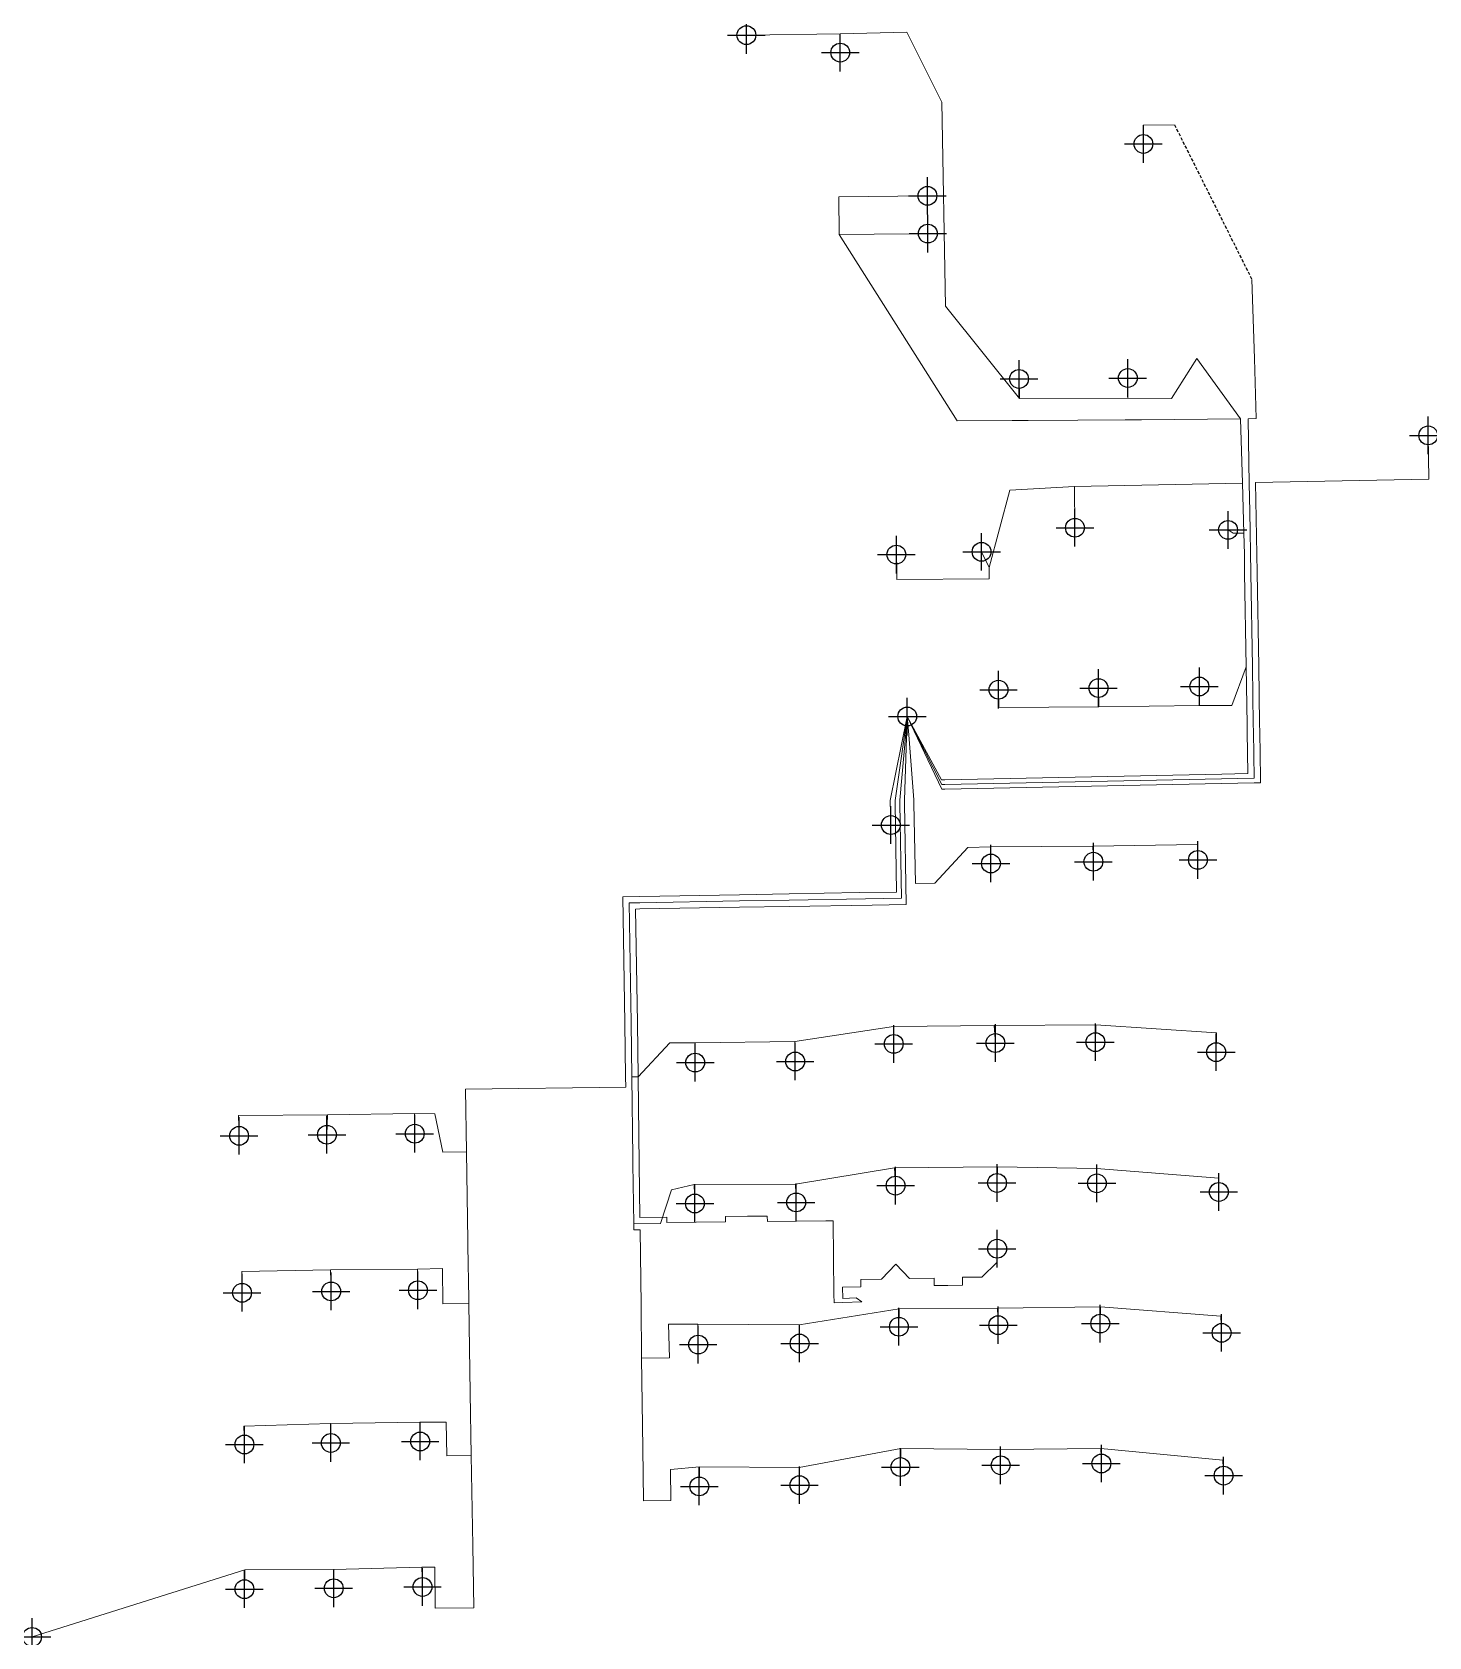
# Model space of a CAD drawing. Header units: millimetres. Extents: x 3 to 226, y 3 to 259.
import ezdxf

# ---------------------------------------------------------------- set-up
doc = ezdxf.new("R2010")
doc.units = ezdxf.units.MM
doc.header["$PDMODE"] = 34
doc.header["$PDSIZE"] = 3
doc.linetypes.add('DASHED', pattern=[0.75, 0.5, -0.25])
for name, color, linetype in [('Cargas3f', 5, 'Continuous'), ('CT', 1, 'Continuous'), ('UFD TRAMOS BT AEREOS', 4, 'Continuous'), ('UFD TRAMOS BT SUBTERRANEOS', 3, 'DASHED')]:
    doc.layers.add(name, color=color, linetype=linetype)

msp = doc.modelspace()

# ---------------------------------------------------------------- linework, layer by layer
at = {"layer": 'Cargas3f'}
for p in [(117, 258.64), (131.98, 255.85), (180.36, 241.27), (145.89, 232.99), (145.96, 226.97), (160.51, 203.77), (177.87, 203.92), (225.82, 194.76), (169.44, 180.02), (193.87, 179.68), (140.93, 175.74), (154.53, 176.18), (157.23, 154.17), (173.2, 154.43), (189.29, 154.69), (140.05, 132.57), (156.03, 126.44), (172.38, 126.72), (189.06, 127.01), (140.52, 97.64), (156.74, 97.78), (172.7, 97.92), (124.78, 94.83), (191.98, 96.32), (108.83, 94.66), (36.04, 82.97), (50.06, 83.14), (64.07, 83.31), (140.81, 75.02), (157, 75.45), (172.94, 75.39), (108.78, 72.17), (124.94, 72.34), (192.4, 74.01), (157.02, 64.96), (36.51, 57.92), (50.73, 58.14), (64.57, 58.33), (141.34, 52.5), (157.19, 52.75), (173.48, 53.01), (192.85, 51.53), (109.3, 49.66), (125.5, 49.83), (36.89, 33.71), (50.68, 33.95), (64.93, 34.19), (141.58, 30.11), (157.58, 30.39), (173.65, 30.67), (193.16, 28.74), (109.48, 27.02), (125.47, 27.22), (36.89, 10.62), (51.14, 10.76), (65.31, 10.97), (3, 3)]:
    msp.add_point(p, dxfattribs=at)
at = {"layer": 'CT'}
msp.add_point((142.67, 149.89), dxfattribs=at)
at = {"layer": 'UFD TRAMOS BT AEREOS', "color": 4, "linetype": 'Continuous', "lineweight": 13}
for p, q in [((131.94, 258.87), (117, 258.64)), ((142.59, 259.13), (131.94, 258.87)), ((131.94, 258.87), (131.98, 255.85)), ((148.17, 247.92), (142.59, 259.13)), ((148.75, 215.41), (148.17, 247.92)), ((160.56, 200.63), (148.75, 215.41)), ((188.89, 207.01), (184.86, 200.63)), ((160.56, 200.63), (160.51, 203.77)), ((177.87, 200.69), (177.87, 203.92)), ((177.87, 200.69), (160.56, 200.63)), ((184.86, 200.63), (177.87, 200.69)), ((140.99, 173.28), (140.93, 175.74)), ((196.76, 157.82), (194.47, 151.63)), ((157.29, 151.31), (157.23, 154.17)), ((173.27, 151.43), (173.2, 154.43)), ((189.3, 151.63), (189.29, 154.69)), ((173.27, 151.43), (157.29, 151.31)), ((189.3, 151.63), (173.27, 151.43)), ((194.47, 151.63), (189.3, 151.63)), ((147.05, 123.28), (152.34, 128.99)), ((152.34, 128.99), (156.01, 129.1)), ((156.01, 129.1), (172.31, 129.19)), ((156.01, 129.1), (156.03, 126.44)), ((172.31, 129.19), (189.01, 129.48)), ((172.31, 129.19), (172.38, 126.72)), ((189.01, 129.48), (189.06, 127.01)), ((124.71, 98.02), (140.5, 100.4)), ((140.5, 100.4), (156.55, 100.57)), ((140.5, 100.4), (140.52, 97.64)), ((156.55, 100.57), (172.75, 100.7)), ((156.55, 100.57), (156.74, 97.78)), ((172.75, 100.7), (172.7, 97.92)), ((172.75, 100.7), (192.01, 99.4)), ((99.72, 92.41), (104.8, 97.81)), ((104.8, 97.81), (108.82, 97.81)), ((108.82, 97.81), (124.71, 98.02)), ((108.82, 97.81), (108.83, 94.66)), ((124.71, 98.02), (124.78, 94.83)), ((192.01, 99.4), (191.98, 96.32)), ((50.14, 86.31), (35.96, 86.23)), ((35.96, 86.23), (36.04, 82.97)), ((50.14, 86.31), (50.06, 83.14)), ((64.03, 86.52), (50.14, 86.31)), ((67.28, 86.48), (64.03, 86.52)), ((64.03, 86.52), (64.07, 83.31)), ((68.56, 80.36), (67.28, 86.48)), ((124.82, 75.24), (140.66, 77.89)), ((140.66, 77.89), (157.06, 78.01)), ((140.66, 77.89), (140.81, 75.02)), ((157, 75.45), (157.06, 78.01)), ((157.06, 78.01), (172.89, 77.76)), ((172.89, 77.76), (172.94, 75.39)), ((172.89, 77.76), (192.4, 76.22)), ((103.3, 69), (105.05, 74.35)), ((105.05, 74.35), (108.68, 75.2)), ((108.68, 75.2), (124.82, 75.24)), ((108.68, 75.2), (108.78, 72.17)), ((124.82, 75.24), (124.94, 72.34)), ((192.4, 76.22), (192.4, 74.01)), ((50.62, 61.56), (36.47, 61.3)), ((64.49, 61.7), (50.62, 61.56)), ((50.62, 61.56), (50.73, 58.14)), ((68.52, 61.79), (64.49, 61.7)), ((64.49, 61.7), (64.57, 58.33)), ((68.54, 56.14), (68.52, 61.79)), ((36.47, 61.3), (36.51, 57.92)), ((125.41, 52.82), (141.37, 55.35)), ((141.34, 52.5), (141.37, 55.35)), ((141.37, 55.35), (157.08, 55.48)), ((157.08, 55.48), (173.5, 55.69)), ((157.08, 55.48), (157.19, 52.75)), ((173.5, 55.69), (173.48, 53.01)), ((173.5, 55.69), (192.7, 54.17)), ((192.7, 54.17), (192.85, 51.53)), ((104.71, 47.55), (104.57, 52.9)), ((104.57, 52.9), (109.25, 52.9)), ((109.25, 52.9), (109.3, 49.66)), ((109.25, 52.9), (125.41, 52.82)), ((125.41, 52.82), (125.5, 49.83)), ((50.6, 37.04), (36.78, 36.62)), ((36.78, 36.62), (36.89, 33.71)), ((64.87, 37.27), (50.6, 37.04)), ((50.6, 37.04), (50.68, 33.95)), ((69.1, 37.29), (64.87, 37.27)), ((64.87, 37.27), (64.93, 34.19)), ((69.2, 31.92), (69.1, 37.29)), ((125.42, 30.02), (141.63, 33.05)), ((141.63, 33.05), (141.58, 30.11)), ((141.63, 33.05), (157.5, 32.91)), ((157.5, 32.91), (173.57, 33.09)), ((157.5, 32.91), (157.58, 30.39)), ((173.57, 33.09), (173.65, 30.67)), ((173.57, 33.09), (193.06, 31.19)), ((193.06, 31.19), (193.16, 28.74)), ((104.89, 29.74), (109.5, 30.16)), ((104.92, 24.76), (104.89, 29.74)), ((109.5, 30.16), (109.48, 27.02)), ((109.5, 30.16), (125.42, 30.02)), ((125.42, 30.02), (125.47, 27.22)), ((36.96, 13.71), (3, 3)), ((36.96, 13.71), (36.89, 10.62)), ((51.09, 13.78), (36.96, 13.71)), ((65.22, 14.13), (51.09, 13.78)), ((51.09, 13.78), (51.14, 10.76)), ((67.26, 14.13), (65.22, 14.13)), ((65.22, 14.13), (65.31, 10.97)), ((67.31, 7.58), (67.26, 14.13))]:
    msp.add_line(p, q, dxfattribs=at)
at = {"layer": 'UFD TRAMOS BT SUBTERRANEOS', "color": 80, "linetype": 'Continuous', "lineweight": 13, "true_color": 0x55ff00}
for p, q in [((180.32, 244.28), (185.32, 244.34)), ((180.32, 244.28), (180.36, 241.27)), ((131.75, 232.81), (145.89, 232.99)), ((131.78, 226.81), (131.75, 232.81)), ((131.78, 226.81), (142.96, 226.94)), ((150.64, 197.09), (131.78, 226.81)), ((142.96, 226.94), (145.96, 226.97)), ((197.68, 219.63), (198.07, 207.05)), ((188.89, 207.01), (195.86, 197.38)), ((198.07, 207.05), (198.35, 197.47)), ((177.46, 197.24), (169.9, 197.2)), ((180.08, 197.25), (177.46, 197.24)), ((195.86, 197.38), (180.08, 197.25)), ((196.15, 187.11), (195.86, 197.38)), ((198.35, 197.47), (197.07, 197.43)), ((197.07, 197.43), (197.26, 187.02)), ((159.41, 197.15), (150.64, 197.09)), ((161.99, 197.16), (159.41, 197.15)), ((169.9, 197.2), (161.99, 197.16)), ((225.93, 187.77), (225.82, 194.76)), ((196.15, 187.11), (169.36, 186.61)), ((196.37, 179.17), (196.15, 187.11)), ((197.26, 187.02), (197.33, 182.62)), ((198.25, 187.22), (225.93, 187.77)), ((198.5, 172.87), (198.25, 187.22)), ((159.05, 186.04), (155.73, 173.65)), ((169.36, 186.61), (159.05, 186.04)), ((169.44, 180.02), (169.36, 186.61)), ((197.33, 182.62), (197.5, 172.85)), ((193.87, 179.68), (194.69, 179.15)), ((194.69, 179.15), (196.37, 179.17)), ((196.48, 175.79), (196.37, 179.17)), ((155.73, 173.65), (154.53, 176.18)), ((196.48, 175.79), (196.5, 172.84)), ((140.99, 173.28), (141, 171.76)), ((141, 171.76), (155.76, 171.85)), ((155.76, 171.85), (155.73, 173.65)), ((196.76, 157.82), (196.5, 172.84)), ((197.5, 172.85), (197.76, 157.83)), ((198.76, 157.85), (198.5, 172.87)), ((196.9, 148.63), (196.76, 157.82)), ((197.76, 157.83), (197.9, 148.65)), ((198.9, 148.67), (198.76, 157.85)), ((142.67, 149.89), (139.97, 136.5)), ((142.67, 149.89), (140.72, 136.51)), ((142.67, 149.89), (142.22, 136.54)), ((142.67, 149.89), (142.43, 147.22)), ((142.67, 149.89), (142.9, 146.99)), ((142.67, 149.89), (148.19, 138.29)), ((142.67, 149.89), (148.18, 139.04)), ((142.67, 149.89), (148.16, 139.79)), ((196.92, 147.47), (196.9, 148.63)), ((197.9, 148.65), (197.92, 147.5)), ((198.92, 147.52), (198.9, 148.67)), ((142.43, 147.22), (141.47, 136.53)), ((142.9, 146.99), (143.72, 136.57)), ((197.03, 140.8), (196.92, 147.47)), ((197.92, 147.5), (198.05, 140.05)), ((199.05, 140.06), (198.92, 147.52)), ((148.16, 139.79), (148.66, 139.8)), ((148.18, 139.04), (148.67, 139.05)), ((148.66, 139.8), (192.86, 140.69)), ((148.67, 139.05), (198.05, 140.05)), ((148.69, 138.3), (198.06, 139.3)), ((192.86, 140.69), (197.03, 140.8)), ((198.06, 139.3), (199.06, 139.31)), ((199.06, 139.31), (199.05, 140.06)), ((139.97, 136.5), (140.05, 132.57)), ((140.72, 136.51), (140.73, 136.01)), ((140.73, 136.01), (140.97, 121.88)), ((141.47, 136.53), (141.48, 136.03)), ((141.48, 136.03), (141.74, 120.89)), ((142.22, 136.54), (142.23, 136.04)), ((142.23, 136.04), (142.5, 119.9)), ((143.72, 136.57), (143.73, 136.07)), ((143.73, 136.07), (143.99, 123.23)), ((148.19, 138.29), (148.69, 138.3)), ((143.99, 123.23), (147.05, 123.28)), ((97.27, 121.14), (99.98, 121.18)), ((97.61, 100.96), (97.27, 121.14)), ((115.89, 121.45), (99.98, 121.18)), ((115.91, 120.45), (99.99, 120.18)), ((123.82, 121.59), (115.89, 121.45)), ((123.83, 120.59), (115.91, 120.45)), ((135, 121.78), (123.82, 121.59)), ((136.03, 120.79), (123.83, 120.59)), ((140.97, 121.88), (135, 121.78)), ((141.74, 120.89), (136.03, 120.79)), ((99.99, 120.18), (98.29, 120.15)), ((98.29, 120.15), (98.61, 100.98)), ((99.3, 119.17), (100.01, 119.18)), ((99.61, 100.99), (99.3, 119.17)), ((100.01, 119.18), (115.92, 119.45)), ((115.92, 119.45), (123.85, 119.59)), ((123.85, 119.59), (137.05, 119.81)), ((137.05, 119.81), (142.5, 119.9)), ((97.72, 92.39), (97.61, 100.96)), ((98.61, 100.98), (98.72, 92.4)), ((99.72, 92.41), (99.61, 100.99)), ((97.75, 90.72), (97.72, 92.39)), ((98.72, 92.4), (99.72, 92.41)), ((98.72, 92.4), (98.89, 79.49)), ((99.9, 78.5), (99.72, 92.41)), ((72.19, 90.4), (97.75, 90.72)), ((72.31, 80.41), (72.19, 90.4)), ((72.31, 80.41), (68.56, 80.36)), ((72.31, 80.41), (72.54, 66.2)), ((98.89, 79.49), (98.9, 78.49)), ((98.9, 78.49), (99.02, 68.95)), ((99.9, 78.5), (100, 69.96)), ((100, 69.96), (104.29, 70.01)), ((104.29, 70.01), (104.3, 69.13)), ((104.3, 69.13), (113.66, 69.22)), ((113.66, 70.11), (117.16, 70.14)), ((113.66, 69.22), (113.66, 70.11)), ((117.16, 70.14), (120.34, 70.17)), ((120.34, 70.17), (120.35, 69.29)), ((120.35, 69.29), (129.7, 69.38)), ((130.85, 69.39), (129.7, 69.38)), ((130.96, 57.72), (130.85, 69.39)), ((99.02, 68.95), (103.3, 69)), ((99.02, 68.95), (99.03, 67.95)), ((99.03, 67.95), (100.03, 67.96)), ((100.03, 67.96), (100.18, 56.01)), ((72.54, 66.2), (72.62, 61.8)), ((156.98, 62.75), (157.02, 64.96)), ((72.62, 61.8), (72.64, 60.52)), ((138.58, 60.12), (140.86, 62.51)), ((140.86, 62.51), (143.01, 60.2)), ((154.57, 60.42), (156.98, 62.75)), ((72.64, 60.52), (72.71, 56.2)), ((135.26, 60.03), (138.58, 60.12)), ((135.28, 58.85), (135.26, 60.03)), ((143.01, 60.2), (146.98, 60.24)), ((146.98, 60.24), (146.95, 59.06)), ((146.95, 59.06), (149.16, 59.09)), ((149.16, 59.09), (151.49, 59.13)), ((151.47, 60.39), (154.57, 60.42)), ((151.49, 59.13), (151.47, 60.39)), ((131, 56.34), (130.96, 57.72)), ((132.32, 58.82), (135.28, 58.85)), ((132.39, 57.02), (132.32, 58.82)), ((134.5, 57.1), (132.39, 57.02)), ((132.41, 56.35), (135.41, 56.46)), ((135.41, 56.46), (134.5, 57.1)), ((72.71, 56.2), (68.54, 56.14)), ((72.71, 56.2), (72.94, 41.93)), ((100.18, 56.01), (100.28, 47.5)), ((131, 56.34), (132.41, 56.35)), ((100.28, 47.5), (104.71, 47.55)), ((100.28, 47.5), (100.47, 33.11)), ((72.94, 41.93), (73.06, 31.97)), ((73.06, 31.97), (69.2, 31.92)), ((73.06, 31.97), (73.36, 17.58)), ((100.47, 33.11), (100.57, 24.72)), ((100.57, 24.72), (104.92, 24.76)), ((73.36, 17.58), (73.49, 7.65)), ((73.49, 7.65), (67.31, 7.58))]:
    msp.add_line(p, q, dxfattribs=at)
at = {"layer": 'UFD TRAMOS BT SUBTERRANEOS'}
msp.add_line((185.32, 244.34), (197.68, 219.63), dxfattribs=at)

doc.saveas('drawing.dxf')
